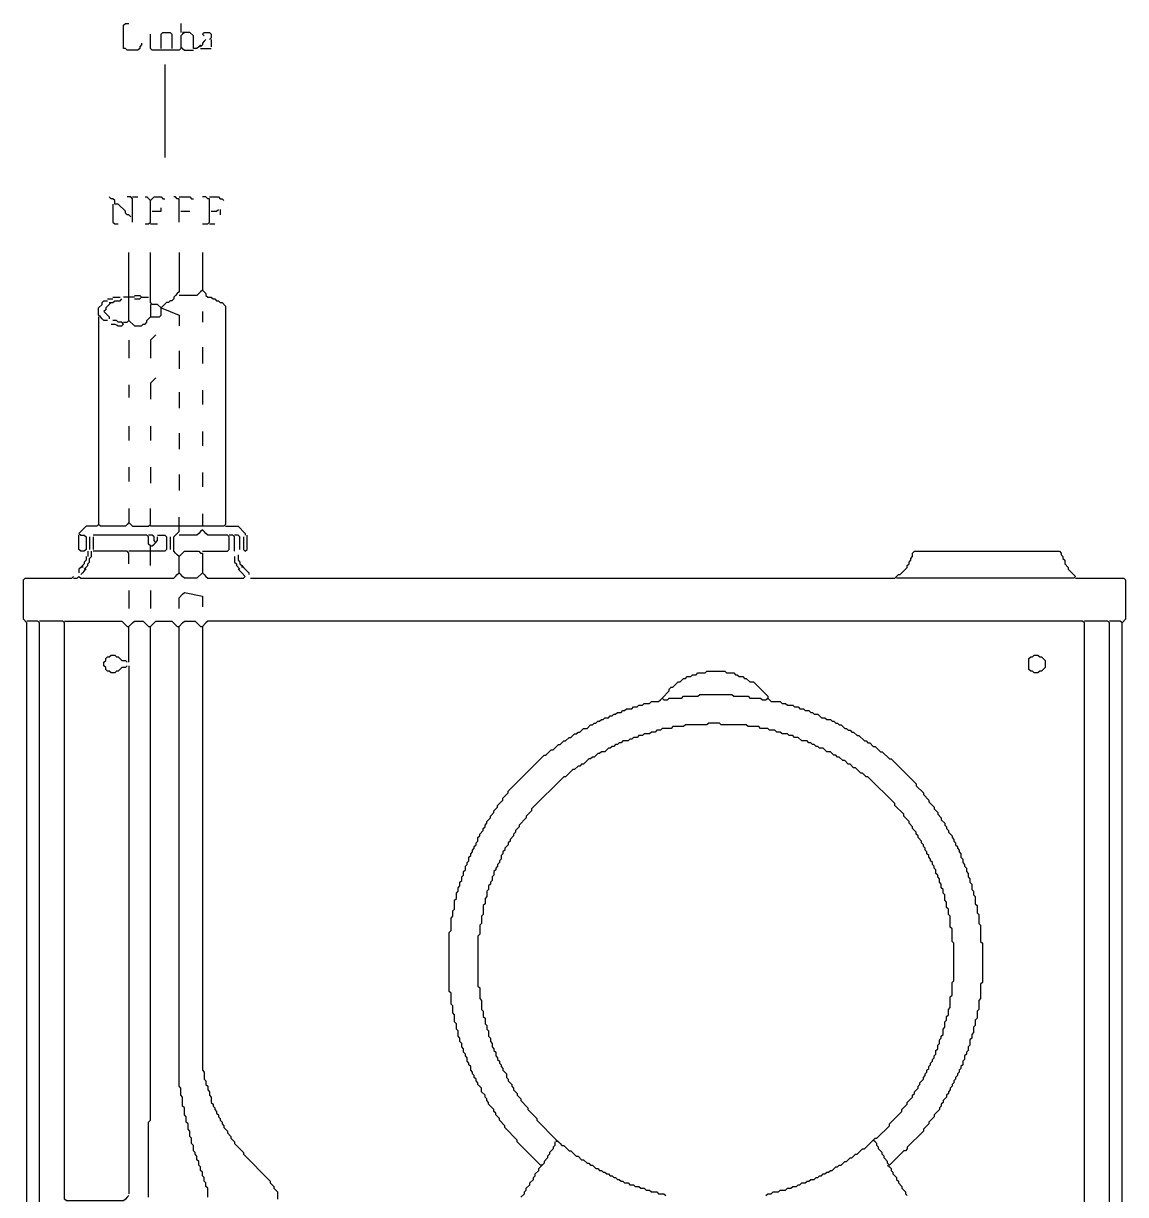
# Model space of a CAD drawing. Header units: millimetres. Extents: x 425 to 646, y 332 to 411.
# Drawn here: x 485.44 to 491.6, y 342.44 to 348.98 of the extents above; entities that cross this region are included whole.
import ezdxf

# ---------------------------------------------------------------- set-up
doc = ezdxf.new("R2010")
doc.units = ezdxf.units.MM
doc.layers.add('TRACE', color=5, linetype='Continuous')

msp = doc.modelspace()

# ---------------------------------------------------------------- linework, layer by layer
at = {"layer": 'TRACE'}
for points in [[(486.10079, 348.87177), (486.10079, 348.86177), (486.09079, 348.85177), (486.09079, 348.84177), (486.08079, 348.83177), (486.02079, 348.83177), (486.01079, 348.84177), (486.00079, 348.84177), (486.00079, 348.97177), (486.01079, 348.98177), (486.02079, 348.98177), (486.03079, 348.98177)], [(486.32079, 348.98177), (486.32079, 348.93177)], [(486.34079, 348.93177), (486.33079, 348.92177), (486.32079, 348.91177), (486.32079, 348.84177), (486.31079, 348.83177), (486.29079, 348.83177), (486.28079, 348.83177), (486.27079, 348.83177), (486.23079, 348.83177), (486.22079, 348.83177), (486.21079, 348.83177), (486.16079, 348.83177), (486.15079, 348.84177), (486.15079, 348.92177)], [(486.21079, 348.84177), (486.21079, 348.92177), (486.22079, 348.93177), (486.23079, 348.93177), (486.26079, 348.93177), (486.27079, 348.92177), (486.27079, 348.84177)], [(486.43079, 348.86177), (486.42079, 348.85177), (486.41079, 348.84177), (486.39079, 348.84177), (486.39079, 348.91177), (486.37079, 348.93177), (486.35079, 348.93177), (486.34079, 348.93177), (486.33079, 348.93177)], [(486.45079, 348.91177), (486.44079, 348.92177), (486.45079, 348.93177), (486.46079, 348.93177), (486.48079, 348.93177), (486.49079, 348.92177), (486.49079, 348.90177), (486.48079, 348.89177)], [(486.32079, 348.85177), (486.33079, 348.84177), (486.34079, 348.83177), (486.39079, 348.83177)], [(486.46079, 348.89177), (486.45079, 348.88177), (486.44079, 348.87177), (486.44079, 348.86177), (486.43079, 348.85177)], [(486.49079, 348.89177), (486.49079, 348.88177), (486.49079, 348.87177), (486.49079, 348.85177)], [(486.43079, 348.84177), (486.44079, 348.84177), (486.45079, 348.84177), (486.49079, 348.84177)], [(486.23079, 348.75177), (486.23079, 348.74177), (486.23079, 348.23177)], [(486.04079, 347.90177), (486.03079, 347.91177), (486.02079, 347.91177), (486.01079, 347.92177), (486.01079, 347.93177), (485.97079, 347.97177), (485.96079, 347.97177), (485.95079, 347.97177), (485.95079, 347.99177), (485.94079, 348.00177), (485.93079, 348.00177), (485.92079, 348.01177)], [(486.05079, 347.87177), (486.05079, 347.88177), (486.05079, 347.89177), (486.05079, 347.90177), (486.05079, 347.98177), (486.05079, 347.99177), (486.05079, 348.00177), (486.04079, 348.01177), (486.03079, 348.01177), (486.02079, 348.01177)], [(486.05079, 348.01177), (486.06079, 348.01177), (486.07079, 348.01177), (486.08079, 348.01177)], [(486.12079, 348.01177), (486.13079, 348.01177), (486.15079, 347.99177)], [(486.12079, 347.86177), (486.13079, 347.86177), (486.14079, 347.86177), (486.15079, 347.87177), (486.15079, 347.91177), (486.15079, 347.92177), (486.15079, 347.93177), (486.15079, 347.97177), (486.15079, 347.98177), (486.15079, 347.99177), (486.16079, 348.00177), (486.17079, 348.01177), (486.18079, 348.01177), (486.21079, 348.01177), (486.22079, 348.00177), (486.23079, 348.00177)], [(486.31079, 347.87177), (486.31079, 347.91177), (486.31079, 347.92177), (486.31079, 347.93177), (486.31079, 347.98177), (486.31079, 347.99177), (486.31079, 348.00177), (486.30079, 348.00177), (486.29079, 348.01177), (486.28079, 348.01177)], [(486.31079, 348.01177), (486.32079, 348.01177), (486.33079, 348.01177), (486.37079, 348.01177), (486.38079, 348.00177), (486.39079, 348.00177)], [(486.44079, 347.86177), (486.45079, 347.86177), (486.47079, 347.86177), (486.48079, 347.87177), (486.48079, 347.91177), (486.48079, 347.92177), (486.48079, 347.93177), (486.48079, 347.98177), (486.48079, 347.99177), (486.48079, 348.00177), (486.47079, 348.00177), (486.46079, 348.01177), (486.45079, 348.01177), (486.44079, 348.01177)], [(486.48079, 348.01177), (486.49079, 348.01177), (486.50079, 348.01177), (486.53079, 348.01177), (486.54079, 348.00177), (486.55079, 348.00177), (486.56079, 347.99177)], [(485.94079, 347.97177), (485.94079, 347.96177), (485.94079, 347.95177), (485.94079, 347.87177), (485.95079, 347.86177), (485.97079, 347.86177)], [(486.16079, 347.93177), (486.17079, 347.93177), (486.18079, 347.93177), (486.21079, 347.93177), (486.21079, 347.94177), (486.21079, 347.95177)], [(486.49079, 347.93177), (486.50079, 347.93177), (486.51079, 347.93177), (486.52079, 347.93177), (486.53079, 347.94177)], [(486.54079, 347.94177), (486.54079, 347.93177), (486.54079, 347.92177), (486.54079, 347.91177)], [(486.32079, 347.93177), (486.33079, 347.93177), (486.34079, 347.93177), (486.37079, 347.93177)], [(486.15079, 347.86177), (486.16079, 347.86177), (486.17079, 347.86177), (486.19079, 347.86177)], [(486.48079, 347.86177), (486.49079, 347.86177), (486.50079, 347.86177), (486.51079, 347.86177)], [(486.00079, 347.31177), (486.01079, 347.31177), (486.02079, 347.31177), (486.03079, 347.32177), (486.03079, 347.43177), (486.03079, 347.44177), (486.03079, 347.45177), (486.03079, 347.70177)], [(486.03079, 347.32177), (486.06079, 347.29177), (486.10079, 347.29177), (486.11079, 347.30177), (486.12079, 347.30177), (486.13079, 347.31177), (486.13079, 347.32177), (486.14079, 347.33177), (486.15079, 347.34177), (486.20079, 347.34177), (486.21079, 347.35177), (486.21079, 347.37177), (486.21079, 347.38177), (486.21079, 347.39177), (486.19079, 347.41177), (486.18079, 347.41177), (486.17079, 347.41177), (486.16079, 347.41177), (486.15079, 347.42177), (486.15079, 347.43177), (486.15079, 347.44177), (486.15079, 347.45177), (486.15079, 347.70177)], [(486.44079, 347.70177), (486.44079, 347.49177), (486.45079, 347.48177), (486.46079, 347.47177), (486.46079, 347.46177), (486.47079, 347.45177), (486.49079, 347.45177), (486.50079, 347.44177), (486.51079, 347.44177), (486.52079, 347.43177), (486.53079, 347.43177), (486.54079, 347.42177), (486.55079, 347.42177), (486.57079, 347.40177), (486.57079, 346.18177), (486.56079, 346.17177), (486.46079, 346.17177), (486.45079, 346.17177), (486.44079, 346.17177), (486.33079, 346.17177), (486.32079, 346.17177), (486.31079, 346.17177), (486.17079, 346.17177), (486.16079, 346.17177), (486.15079, 346.17177)], [(486.31079, 347.70177), (486.31079, 347.48177), (486.30079, 347.47177), (486.29079, 347.46177), (486.28079, 347.45177), (486.28079, 347.44177), (486.27079, 347.43177), (486.26079, 347.43177), (486.25079, 347.42177), (486.24079, 347.42177), (486.21079, 347.39177), (486.31079, 347.35177), (486.31079, 347.29177)], [(486.44079, 347.49177), (486.43079, 347.48177), (486.42079, 347.47177), (486.41079, 347.46177), (486.31079, 347.46177)], [(485.91079, 347.32177), (485.89079, 347.32177), (485.88079, 347.33177), (485.87079, 347.34177), (485.86079, 347.35177), (485.86079, 347.39177), (485.88079, 347.41177), (485.88079, 347.42177), (485.89079, 347.43177), (485.90079, 347.43177), (485.91079, 347.43177)], [(485.93079, 347.42177), (485.92079, 347.41177), (485.91079, 347.40177), (485.90079, 347.39177), (485.90079, 347.38177), (485.89079, 347.37177), (485.92079, 347.34177), (485.92079, 347.33177)], [(485.91079, 347.44177), (485.92079, 347.44177), (485.93079, 347.44177), (485.94079, 347.44177)], [(485.92079, 347.42177), (485.93079, 347.42177), (485.94079, 347.42177), (485.95079, 347.43177), (485.96079, 347.43177), (485.97079, 347.43177), (485.98079, 347.43177), (485.99079, 347.44177)], [(485.94079, 347.45177), (485.95079, 347.45177), (485.96079, 347.45177), (485.98079, 347.45177)], [(486.06079, 347.45177), (486.05079, 347.45177), (486.04079, 347.45177), (486.03079, 347.45177), (486.02079, 347.45177), (486.01079, 347.45177), (486.00079, 347.45177)], [(486.06079, 347.46177), (486.07079, 347.46177), (486.08079, 347.46177), (486.09079, 347.46177), (486.10079, 347.45177)], [(486.06079, 347.44177), (486.07079, 347.44177), (486.08079, 347.44177), (486.09079, 347.44177), (486.10079, 347.45177), (486.11079, 347.45177), (486.12079, 347.45177), (486.14079, 347.45177)], [(486.15079, 347.41177), (486.15079, 347.40177), (486.15079, 347.39177), (486.15079, 347.34177)], [(486.44079, 347.37177), (486.44079, 347.31177)], [(485.86079, 347.34177), (485.86079, 347.33177), (485.86079, 347.32177), (485.86079, 346.18177), (485.85079, 346.17177), (485.80079, 346.17177), (485.79079, 346.17177), (485.78079, 346.16177), (485.75079, 346.13177), (485.76079, 346.12177), (485.77079, 346.12177), (485.78079, 346.12177), (485.79079, 346.11177), (485.79079, 346.10177), (485.79079, 346.09177), (485.79079, 346.04177), (485.78079, 346.03177), (485.76079, 346.03177), (485.75079, 346.04177), (485.75079, 346.10177), (485.75079, 346.11177), (485.75079, 346.12177)], [(485.93079, 347.30177), (485.94079, 347.30177), (485.95079, 347.30177), (485.96079, 347.29677), (485.97079, 347.29177), (485.98079, 347.29177), (485.99079, 347.29177), (486.00079, 347.30177), (485.99079, 347.31177), (485.98079, 347.31177), (485.97079, 347.31177), (485.96079, 347.32177), (485.95079, 347.32177), (485.94079, 347.32177)], [(486.18079, 347.24177), (486.17079, 347.23177), (486.15079, 347.21177), (486.15079, 347.11177)], [(486.03079, 347.21177), (486.03079, 347.11177)], [(486.31079, 347.15177), (486.31079, 347.05177)], [(486.44079, 347.17177), (486.44079, 347.08177)], [(486.03079, 346.96177), (486.03079, 346.89177)], [(486.18079, 347.00177), (486.17079, 346.99177), (486.15079, 346.97177), (486.15079, 346.88177)], [(486.31079, 346.92177), (486.31079, 346.83177)], [(486.44079, 346.93177), (486.44079, 346.85177)], [(486.03079, 346.73177), (486.03079, 346.65177)], [(486.15079, 346.73177), (486.15079, 346.65177)], [(486.31079, 346.69177), (486.31079, 346.60177)], [(486.44079, 346.70177), (486.44079, 346.62177)], [(486.03079, 346.50177), (486.03079, 346.42177)], [(486.15079, 346.50177), (486.15079, 346.41177)], [(486.31079, 346.46177), (486.31079, 346.37177)], [(486.44079, 346.47177), (486.44079, 346.39177)], [(486.03079, 346.27177), (486.03079, 346.19177), (486.04079, 346.18177), (486.05079, 346.17177), (486.14079, 346.17177), (486.15079, 346.18177), (486.15079, 346.27177)], [(486.44079, 346.24177), (486.44079, 346.17177)], [(486.03079, 346.19177), (486.02079, 346.18177), (486.01079, 346.17177), (485.87079, 346.17177), (485.86079, 346.18177)], [(486.44079, 345.91177), (486.41079, 345.88177), (486.34079, 345.88177), (486.33079, 345.89177), (486.32079, 345.90177), (486.31079, 345.91177), (486.31079, 345.98177), (486.31079, 345.99177), (486.31079, 346.00177), (486.30079, 346.01177), (486.29079, 346.02177), (486.28079, 346.03177), (486.28079, 346.09177), (486.28079, 346.10177), (486.28079, 346.11177), (486.29079, 346.12177), (486.30079, 346.13177), (486.31079, 346.14177), (486.31079, 346.15177), (486.31079, 346.16177), (486.31079, 346.17177), (486.31079, 346.22177)], [(486.57079, 346.17177), (486.58079, 346.17177), (486.59079, 346.17177), (486.64079, 346.17177), (486.68079, 346.13177), (486.68079, 346.12177)], [(485.81079, 346.11177), (485.81079, 346.10177), (485.81079, 346.09177), (485.81079, 346.04177)], [(486.15079, 345.95177), (486.15079, 346.01177), (486.15079, 346.02177), (486.15079, 346.03177), (486.15079, 346.04177), (486.15079, 346.05177), (486.15079, 346.06177), (486.14079, 346.07177), (486.14079, 346.09177), (486.14079, 346.10177), (486.14079, 346.11177), (486.13079, 346.12177), (485.85079, 346.12177), (485.84079, 346.12177), (485.83079, 346.12177)], [(485.83079, 346.11177), (485.83079, 346.10177), (485.83079, 346.09177), (485.83079, 346.04177)], [(486.19079, 346.12177), (486.20079, 346.12177), (486.21079, 346.12177), (486.23079, 346.12177), (486.24079, 346.11177), (486.24079, 346.10177), (486.24079, 346.09177), (486.24079, 346.04177), (486.23079, 346.03177), (486.17079, 346.03177), (486.16079, 346.03177), (486.15079, 346.03177), (486.05079, 346.03177), (486.04079, 346.03177), (486.03079, 346.03177)], [(486.18079, 346.08177), (486.17079, 346.09177), (486.17079, 346.10177), (486.17079, 346.11177), (486.16079, 346.12177), (486.15079, 346.12177), (486.14079, 346.12177)], [(486.15079, 346.06177), (486.16079, 346.06177), (486.17079, 346.07177), (486.18079, 346.08177), (486.19079, 346.09177), (486.19079, 346.10177), (486.19079, 346.11177)], [(486.26079, 346.11177), (486.26079, 346.10177), (486.26079, 346.09177), (486.26079, 346.04177)], [(486.44079, 346.03177), (486.45079, 346.03177), (486.46079, 346.03177), (486.58079, 346.03177), (486.59079, 346.04177), (486.59079, 346.09177), (486.59079, 346.10177), (486.59079, 346.11177), (486.58079, 346.12177), (486.47079, 346.12177), (486.46079, 346.13177), (486.45079, 346.14177), (486.44079, 346.15177), (486.43079, 346.14177), (486.42079, 346.13177), (486.41079, 346.12177), (486.31079, 346.12177)], [(486.62079, 346.03177), (486.62079, 346.09177), (486.62079, 346.10177), (486.62079, 346.11177), (486.61079, 346.12177), (486.60079, 346.12177), (486.59079, 346.12177)], [(486.65079, 346.04177), (486.65079, 346.09177), (486.65079, 346.10177), (486.65079, 346.11177), (486.64079, 346.12177), (486.63079, 346.12177), (486.62079, 346.12177)], [(486.67079, 346.11177), (486.67079, 346.10177), (486.67079, 346.09177), (486.67079, 346.04177), (486.68079, 346.03177), (486.69079, 346.04177), (486.69079, 346.10177), (486.69079, 346.11177), (486.69079, 346.12177)], [(485.79079, 346.00177), (485.79079, 345.99177), (485.79079, 345.98177), (485.78079, 345.97177), (485.78079, 345.96177), (485.77079, 345.95177), (485.77079, 345.94177)], [(485.78079, 345.93177), (485.80079, 345.95177), (485.80079, 345.96177), (485.81079, 345.97177), (485.81079, 345.98177), (485.81079, 345.99177), (485.82079, 346.00177), (485.82079, 346.01177), (485.82079, 346.02177), (485.82079, 346.03177)], [(485.80079, 346.03177), (485.80079, 346.02177), (485.80079, 346.01177), (485.80079, 346.00177)], [(486.03079, 345.96177), (486.03079, 346.00177), (486.03079, 346.01177), (486.03079, 346.02177), (486.02079, 346.03177), (485.85079, 346.03177), (485.84079, 346.03177), (485.83079, 346.03177)], [(486.31079, 346.00177), (486.33079, 346.02177), (486.34079, 346.03177), (486.35079, 346.03177), (486.42079, 346.03177), (486.43079, 346.02177), (486.44079, 346.02177), (486.44079, 346.01177), (486.44079, 346.00177), (486.44079, 345.91177), (486.45079, 345.90177), (486.46079, 345.89177), (486.47079, 345.88177), (486.67079, 345.88177), (486.68079, 345.89177), (486.66079, 345.91177), (486.65079, 345.92177), (486.64079, 345.93177)], [(486.62079, 346.00177), (486.62079, 345.99177), (486.62079, 345.98177), (486.62079, 345.97177), (486.63079, 345.96177), (486.63079, 345.95177), (486.65079, 345.93177)], [(486.64079, 346.01177), (486.64079, 346.00177), (486.64079, 345.99177), (486.64079, 345.98177), (486.65079, 345.97177), (486.65079, 345.96177), (486.66079, 345.95177), (486.66079, 345.94177)], [(486.71079, 345.88177), (486.72079, 345.88177), (486.73079, 345.88177), (490.31079, 345.88177), (490.32079, 345.89177), (490.33079, 345.90177), (490.34079, 345.90177), (490.38079, 345.94177), (490.38079, 345.95177), (490.39079, 345.96177), (490.39079, 345.97177), (490.40079, 345.98177), (490.40079, 345.99177), (490.41079, 346.00177), (490.41079, 346.02177), (490.42079, 346.03177), (490.43079, 346.03177), (491.23079, 346.03177), (491.24079, 346.02177), (491.24079, 346.01177), (491.25079, 346.00177), (491.25079, 345.99177), (491.26079, 345.98177), (491.26079, 345.96177), (491.28079, 345.94177), (491.28079, 345.93177), (491.32079, 345.89177), (491.31079, 345.88177), (490.34079, 345.88177), (490.33079, 345.88177), (490.32079, 345.88177)], [(485.72079, 345.88177), (485.73079, 345.88177), (485.74079, 345.88177), (485.75079, 345.89177), (485.76079, 345.88177), (486.28079, 345.88177), (486.29079, 345.89177), (486.30079, 345.90177), (486.31079, 345.91177)], [(485.77079, 345.95177), (485.76079, 345.94177), (485.75079, 345.93177), (485.75079, 345.91177)], [(485.79079, 345.93177), (485.78079, 345.92177), (485.77079, 345.91177), (485.76079, 345.90177)], [(486.66079, 345.95177), (486.67079, 345.94177), (486.68079, 345.93177), (486.70079, 345.91177), (486.70079, 345.90177)], [(485.61079, 337.81177), (485.60079, 337.82177), (485.47079, 337.82177), (485.46079, 337.83177), (485.46079, 345.61177), (485.46079, 345.62177), (485.46079, 345.63177), (485.44079, 345.65177), (485.44079, 345.87177), (485.45079, 345.88177), (485.46079, 345.88177), (485.71079, 345.88177), (485.72079, 345.89177)], [(491.32079, 345.88177), (491.33079, 345.88177), (491.34079, 345.88177), (491.59079, 345.88177), (491.60079, 345.87177), (491.60079, 345.65177), (491.58079, 345.63177)], [(486.03079, 345.81177), (486.03079, 345.71177)], [(486.15079, 345.81177), (486.15079, 345.71177)], [(486.31079, 345.71177), (486.31079, 345.77177), (486.33079, 345.79177), (486.34079, 345.80177), (486.44079, 345.78177), (486.44079, 345.72177)], [(485.64079, 337.89177), (485.63079, 337.90177), (485.54079, 337.90177), (485.53079, 337.91177), (485.53079, 345.61177), (485.53079, 345.62177), (485.53079, 345.63177), (485.52079, 345.64177), (485.48079, 345.64177), (485.47079, 345.64177), (485.46079, 345.64177)], [(486.03079, 342.43177), (486.02079, 342.42177), (486.01079, 342.41177), (486.00079, 342.40177), (485.68079, 342.40177), (485.67079, 342.41177), (485.67079, 345.61177), (485.67079, 345.62177), (485.67079, 345.63177), (485.66079, 345.64177), (485.55079, 345.64177), (485.54079, 345.64177), (485.53079, 345.64177)], [(485.67079, 345.64177), (485.68079, 345.64177), (485.69079, 345.64177), (485.99079, 345.64177), (486.02079, 345.61177), (486.03079, 345.61177)], [(486.03079, 345.41177), (486.03079, 345.59177), (486.03079, 345.60177), (486.03079, 345.61177), (486.05079, 345.63177), (486.06079, 345.64177), (486.07079, 345.64177), (486.11079, 345.64177), (486.14079, 345.61177), (486.15079, 345.61177)], [(486.14079, 342.42177), (486.14079, 342.84177), (486.15079, 342.85177), (486.15079, 345.59177), (486.15079, 345.60177), (486.15079, 345.61177), (486.17079, 345.63177), (486.18079, 345.64177), (486.19079, 345.64177), (486.27079, 345.64177), (486.30079, 345.61177), (486.31079, 345.61177)], [(486.47079, 342.42177), (486.47079, 342.47177), (486.46079, 342.48177), (486.46079, 342.50177), (486.45079, 342.51177), (486.45079, 342.53177), (486.44079, 342.54177), (486.44079, 342.56177), (486.43079, 342.57177), (486.43079, 342.59177), (486.42079, 342.60177), (486.42079, 342.62177), (486.41079, 342.63177), (486.41079, 342.65177), (486.40079, 342.66177), (486.40079, 342.67177), (486.39079, 342.68177), (486.39079, 342.71177), (486.38079, 342.72177), (486.38079, 342.75177), (486.37079, 342.76177), (486.37079, 342.79177), (486.36079, 342.80177), (486.36079, 342.83177), (486.35079, 342.84177), (486.35079, 342.87177), (486.34079, 342.88177), (486.34079, 342.92177), (486.33079, 342.93177), (486.33079, 342.98177), (486.32079, 342.99177), (486.32079, 343.03177), (486.31079, 343.04177), (486.31079, 345.59177), (486.31079, 345.60177), (486.31079, 345.61177), (486.33079, 345.63177), (486.34079, 345.64177), (486.35079, 345.64177), (486.40079, 345.64177), (486.43079, 345.61177), (486.44079, 345.61177)], [(491.37079, 338.11177), (491.37079, 345.61177), (491.37079, 345.62177), (491.37079, 345.63177), (491.36079, 345.64177), (486.48079, 345.64177), (486.47079, 345.64177), (486.46079, 345.63177), (486.44079, 345.61177), (486.44079, 345.60177), (486.44079, 345.59177), (486.44079, 343.13177), (486.45079, 343.12177), (486.45079, 343.08177), (486.46079, 343.07177), (486.46079, 343.05177), (486.47079, 343.04177), (486.47079, 343.02177), (486.48079, 343.01177), (486.48079, 342.99177), (486.49079, 342.98177), (486.49079, 342.95177), (486.50079, 342.94177), (486.50079, 342.93177), (486.51079, 342.92177), (486.51079, 342.91177), (486.52079, 342.90177), (486.52079, 342.89177), (486.53079, 342.88177), (486.53079, 342.87177), (486.54079, 342.86177), (486.54079, 342.85177), (486.55079, 342.84177), (486.55079, 342.83177), (486.56079, 342.82177), (486.56079, 342.81177), (486.58079, 342.79177), (486.58079, 342.78177), (486.60079, 342.76177), (486.60079, 342.75177), (486.62079, 342.73177), (486.62079, 342.72177), (486.67079, 342.67177), (486.67079, 342.66177), (486.82079, 342.51177), (486.82079, 342.50177), (486.84079, 342.48177), (486.84079, 342.47177), (486.86079, 342.45177), (486.86079, 342.41177)], [(491.41079, 337.89177), (491.42079, 337.90177), (491.50079, 337.90177), (491.51079, 337.91177), (491.51079, 345.61177), (491.51079, 345.62177), (491.51079, 345.63177), (491.50079, 345.64177), (491.39079, 345.64177), (491.38079, 345.64177), (491.37079, 345.64177)], [(491.41079, 337.83177), (491.42079, 337.82177), (491.57079, 337.82177), (491.58079, 337.83177), (491.58079, 345.61177), (491.58079, 345.62177), (491.58079, 345.63177), (491.57079, 345.64177), (491.53079, 345.64177), (491.52079, 345.64177), (491.51079, 345.64177)], [(486.02079, 345.39177), (486.01079, 345.38177), (485.99079, 345.38177), (485.97079, 345.36177), (485.96079, 345.36177), (485.95079, 345.35177), (485.93079, 345.35177), (485.92079, 345.36177), (485.91079, 345.36177), (485.90079, 345.37177), (485.90079, 345.38177), (485.89079, 345.39177), (485.89079, 345.41177), (485.90079, 345.42177), (485.90079, 345.43177), (485.91079, 345.44177), (485.92079, 345.44177), (485.93079, 345.45177), (485.94079, 345.45177), (485.95079, 345.45177), (485.96079, 345.44177), (485.97079, 345.44177), (485.99079, 345.42177), (486.01079, 345.42177), (486.02079, 345.41177)], [(486.03079, 345.39177), (486.03079, 345.38177), (486.03079, 345.37177), (486.03079, 342.44177)], [(488.41079, 342.73177), (488.41079, 342.72177), (488.41079, 342.71177), (488.40079, 342.70177), (488.40079, 342.69177), (488.38079, 342.67177), (488.38079, 342.66177), (488.37079, 342.65177), (488.37079, 342.64177), (488.35079, 342.62177), (488.35079, 342.61177), (488.34079, 342.60177), (488.33079, 342.60177), (488.20079, 342.73177), (488.20079, 342.74177), (488.13079, 342.81177), (488.13079, 342.82177), (488.10079, 342.85177), (488.10079, 342.86177), (488.08079, 342.88177), (488.08079, 342.89177), (488.07079, 342.90177), (488.07079, 342.91177), (488.04079, 342.94177), (488.04079, 342.95177), (488.03079, 342.96177), (488.03079, 342.97177), (488.02079, 342.98177), (488.02079, 342.99177), (488.00079, 343.01177), (488.00079, 343.03177), (487.98079, 343.05177), (487.98079, 343.06177), (487.97079, 343.07177), (487.97079, 343.08177), (487.96079, 343.09177), (487.96079, 343.10177), (487.95079, 343.11177), (487.95079, 343.12177), (487.94079, 343.13177), (487.94079, 343.15177), (487.93079, 343.16177), (487.93079, 343.17177), (487.92079, 343.18177), (487.92079, 343.20177), (487.91079, 343.21177), (487.91079, 343.22177), (487.90079, 343.23177), (487.90079, 343.25177), (487.89079, 343.26177), (487.89079, 343.28177), (487.88079, 343.29177), (487.88079, 343.31177), (487.87079, 343.32177), (487.87079, 343.35177), (487.86079, 343.36177), (487.86079, 343.39177), (487.85079, 343.40177), (487.85079, 343.44177), (487.84079, 343.45177), (487.84079, 343.49177), (487.83079, 343.50177), (487.83079, 343.56177), (487.82079, 343.57177), (487.82079, 343.90177), (487.83079, 343.91177), (487.83079, 343.98177), (487.84079, 343.99177), (487.84079, 344.02177), (487.85079, 344.03177), (487.85079, 344.08177), (487.86079, 344.09177), (487.86079, 344.12177), (487.87079, 344.13177), (487.87079, 344.15177), (487.88079, 344.16177), (487.88079, 344.18177), (487.89079, 344.19177), (487.89079, 344.21177), (487.90079, 344.22177), (487.90079, 344.24177), (487.91079, 344.25177), (487.91079, 344.27177), (487.92079, 344.28177), (487.92079, 344.29177), (487.93079, 344.30177), (487.93079, 344.32177), (487.94079, 344.33177), (487.94079, 344.34177), (487.95079, 344.35177), (487.95079, 344.36177), (487.96079, 344.37177), (487.96079, 344.38177), (487.97079, 344.39177), (487.97079, 344.40177), (487.98079, 344.41177), (487.98079, 344.43177), (487.99079, 344.44177), (487.99079, 344.45177), (488.01079, 344.47177), (488.01079, 344.48177), (488.02079, 344.49177), (488.02079, 344.50177), (488.03079, 344.51177), (488.03079, 344.52177), (488.05079, 344.54177), (488.05079, 344.55177), (488.07079, 344.57177), (488.07079, 344.58177), (488.09079, 344.60177), (488.09079, 344.61177), (488.12079, 344.64177), (488.12079, 344.65177), (488.15079, 344.68177), (488.15079, 344.69177), (488.35079, 344.89177), (488.36079, 344.89177), (488.39079, 344.92177), (488.40079, 344.92177), (488.43079, 344.95177), (488.44079, 344.95177), (488.46079, 344.97177), (488.47079, 344.97177), (488.49079, 344.99177), (488.50079, 344.99177), (488.52079, 345.01177), (488.53079, 345.01177), (488.54079, 345.02177), (488.55079, 345.02177), (488.57079, 345.04177), (488.59079, 345.04177), (488.61079, 345.06177), (488.62079, 345.06177), (488.63079, 345.07177), (488.64079, 345.07177), (488.65079, 345.08177), (488.66079, 345.08177), (488.67079, 345.09177), (488.68079, 345.09177), (488.69079, 345.10177), (488.71079, 345.10177), (488.72079, 345.11177), (488.73079, 345.11177), (488.74079, 345.12177), (488.75079, 345.12177), (488.76079, 345.13177), (488.78079, 345.13177), (488.79079, 345.14177), (488.80079, 345.14177), (488.81079, 345.15177), (488.84079, 345.15177), (488.85079, 345.16177), (488.87079, 345.16177), (488.88079, 345.17177), (488.90079, 345.17177), (488.91079, 345.18177), (488.94079, 345.18177), (488.95079, 345.19177), (488.99079, 345.19177), (489.00079, 345.20177), (489.01079, 345.21177), (489.05079, 345.25177), (489.05079, 345.26177), (489.06079, 345.27177), (489.07079, 345.27177), (489.10079, 345.30177), (489.11079, 345.30177), (489.13079, 345.32177), (489.14079, 345.32177), (489.15079, 345.33177), (489.17079, 345.33177), (489.18079, 345.34177), (489.20079, 345.34177), (489.21079, 345.35177), (489.25079, 345.35177), (489.26079, 345.36177), (489.27079, 345.36177), (489.36079, 345.36177), (489.37079, 345.35177), (489.41079, 345.35177), (489.42079, 345.34177), (489.43079, 345.34177), (489.44079, 345.33177), (489.46079, 345.33177), (489.47079, 345.32177), (489.48079, 345.32177), (489.50079, 345.30177), (489.52079, 345.30177), (489.60079, 345.22177), (489.60079, 345.21177), (489.61079, 345.20177), (489.62079, 345.19177), (489.67079, 345.19177), (489.68079, 345.18177), (489.70079, 345.18177), (489.71079, 345.17177), (489.74079, 345.17177), (489.75079, 345.16177), (489.77079, 345.16177), (489.78079, 345.15177), (489.80079, 345.15177), (489.81079, 345.14177), (489.83079, 345.14177), (489.84079, 345.13177), (489.85079, 345.13177), (489.86079, 345.12177), (489.88079, 345.12177), (489.90079, 345.10177), (489.92079, 345.10177), (489.93079, 345.09177), (489.95079, 345.09177), (489.96079, 345.08177), (489.97079, 345.08177), (489.98079, 345.07177), (489.99079, 345.07177), (490.00079, 345.06177), (490.01079, 345.06177), (490.03079, 345.04177), (490.04079, 345.04177), (490.05079, 345.03177), (490.06079, 345.03177), (490.07079, 345.02177), (490.08079, 345.02177), (490.10079, 345.00177), (490.11079, 345.00177), (490.14079, 344.97177), (490.15079, 344.97177), (490.16079, 344.96177), (490.17079, 344.96177), (490.19079, 344.94177), (490.20079, 344.94177), (490.23079, 344.91177), (490.24079, 344.91177), (490.28079, 344.87177), (490.29079, 344.87177), (490.43079, 344.73177), (490.43079, 344.72177), (490.47079, 344.68177), (490.47079, 344.67177), (490.50079, 344.64177), (490.50079, 344.63177), (490.53079, 344.60177), (490.53079, 344.59177), (490.55079, 344.57177), (490.55079, 344.56177), (490.57079, 344.54177), (490.57079, 344.53177), (490.59079, 344.51177), (490.59079, 344.50177), (490.60079, 344.49177), (490.60079, 344.48177), (490.61079, 344.47177), (490.61079, 344.46177), (490.63079, 344.44177), (490.63079, 344.43177), (490.64079, 344.42177), (490.64079, 344.41177), (490.65079, 344.40177), (490.65079, 344.39177), (490.66079, 344.38177), (490.66079, 344.37177), (490.67079, 344.36177), (490.67079, 344.35177), (490.68079, 344.34177), (490.68079, 344.32177), (490.69079, 344.31177), (490.69079, 344.29177), (490.70079, 344.28177), (490.70079, 344.27177), (490.71079, 344.26177), (490.71079, 344.24177), (490.72079, 344.23177), (490.72079, 344.21177), (490.73079, 344.20177), (490.73079, 344.18177), (490.74079, 344.17177), (490.74079, 344.14177), (490.75079, 344.13177), (490.75079, 344.11177), (490.76079, 344.10177), (490.76079, 344.06177), (490.77079, 344.05177), (490.77079, 344.01177), (490.78079, 344.00177), (490.78079, 343.95177), (490.79079, 343.94177), (490.79079, 343.85177), (490.80079, 343.84177), (490.80079, 343.62177), (490.79079, 343.61177), (490.79079, 343.53177), (490.78079, 343.52177), (490.78079, 343.47177), (490.77079, 343.46177), (490.77079, 343.42177), (490.76079, 343.41177), (490.76079, 343.38177), (490.75079, 343.37177), (490.75079, 343.34177), (490.74079, 343.33177), (490.74079, 343.31177), (490.73079, 343.30177), (490.73079, 343.27177), (490.72079, 343.26177), (490.72079, 343.24177), (490.71079, 343.23177), (490.71079, 343.22177), (490.70079, 343.21177), (490.70079, 343.19177), (490.69079, 343.18177), (490.69079, 343.16177), (490.68079, 343.15177), (490.68079, 343.14177), (490.67079, 343.13177), (490.67079, 343.12177), (490.66079, 343.11177), (490.66079, 343.10177), (490.65079, 343.09177), (490.65079, 343.08177), (490.64079, 343.07177), (490.64079, 343.06177), (490.63079, 343.05177), (490.63079, 343.04177), (490.62079, 343.03177), (490.62079, 343.02177), (490.61079, 343.01177), (490.61079, 343.00177), (490.60079, 342.99177), (490.60079, 342.98177), (490.58079, 342.96177), (490.58079, 342.95177), (490.57079, 342.94177), (490.57079, 342.93177), (490.56079, 342.92177), (490.56079, 342.91177), (490.53079, 342.88177), (490.53079, 342.87177), (490.50079, 342.84177), (490.50079, 342.83177), (490.47079, 342.80177), (490.47079, 342.79177), (490.38079, 342.70177), (490.38079, 342.69177), (490.37079, 342.68177), (490.36079, 342.68177), (490.28079, 342.60177), (490.27079, 342.61177), (490.27079, 342.62177), (490.25079, 342.64177), (490.25079, 342.65177), (490.24079, 342.66177), (490.24079, 342.67177), (490.22079, 342.69177), (490.22079, 342.70177), (490.21079, 342.71177), (490.21079, 342.72177), (490.20079, 342.73177), (490.19079, 342.74177)], [(489.01079, 345.21177), (489.02079, 345.20177), (489.04079, 345.20177), (489.05079, 345.21177), (489.12079, 345.21177), (489.13079, 345.22177), (489.21079, 345.22177), (489.22079, 345.23177), (489.23079, 345.23177), (489.40079, 345.23177), (489.41079, 345.22177), (489.49079, 345.22177), (489.50079, 345.21177), (489.56079, 345.21177), (489.57079, 345.20177), (489.59079, 345.20177), (489.60079, 345.21177)], [(489.59079, 342.43177), (489.60079, 342.44177), (489.62079, 342.44177), (489.63079, 342.45177), (489.66079, 342.45177), (489.67079, 342.46177), (489.70079, 342.46177), (489.71079, 342.47177), (489.73079, 342.47177), (489.74079, 342.48177), (489.76079, 342.48177), (489.77079, 342.49177), (489.78079, 342.49177), (489.79079, 342.50177), (489.81079, 342.50177), (489.82079, 342.51177), (489.83079, 342.51177), (489.84079, 342.52177), (489.86079, 342.52177), (489.87079, 342.53177), (489.88079, 342.53177), (489.89079, 342.54177), (489.90079, 342.54177), (489.91079, 342.55177), (489.92079, 342.55177), (489.93079, 342.56177), (489.94079, 342.56177), (489.95079, 342.57177), (489.96079, 342.57177), (489.98079, 342.59177), (489.99079, 342.59177), (490.00079, 342.60177), (490.01079, 342.60177), (490.03079, 342.62177), (490.04079, 342.62177), (490.06079, 342.64177), (490.07079, 342.64177), (490.09079, 342.66177), (490.10079, 342.66177), (490.13079, 342.69177), (490.14079, 342.69177), (490.19079, 342.74177), (490.20079, 342.75177), (490.21079, 342.75177), (490.28079, 342.82177), (490.28079, 342.83177), (490.35079, 342.90177), (490.35079, 342.91177), (490.38079, 342.94177), (490.38079, 342.95177), (490.41079, 342.98177), (490.41079, 342.99177), (490.42079, 343.00177), (490.42079, 343.01177), (490.44079, 343.03177), (490.44079, 343.04177), (490.45079, 343.05177), (490.45079, 343.06177), (490.47079, 343.08177), (490.47079, 343.09177), (490.48079, 343.10177), (490.48079, 343.11177), (490.49079, 343.12177), (490.49079, 343.13177), (490.50079, 343.14177), (490.50079, 343.15177), (490.51079, 343.16177), (490.51079, 343.17177), (490.52079, 343.18177), (490.52079, 343.19177), (490.53079, 343.20177), (490.53079, 343.21177), (490.54079, 343.22177), (490.54079, 343.24177), (490.55079, 343.25177), (490.55079, 343.27177), (490.56079, 343.28177), (490.56079, 343.30177), (490.57079, 343.31177), (490.57079, 343.32177), (490.58079, 343.33177), (490.58079, 343.36177), (490.59079, 343.37177), (490.59079, 343.40177), (490.60079, 343.41177), (490.60079, 343.43177), (490.61079, 343.44177), (490.61079, 343.47177), (490.62079, 343.48177), (490.62079, 343.54177), (490.63079, 343.55177), (490.63079, 343.62177), (490.64079, 343.63177), (490.64079, 343.84177), (490.63079, 343.85177), (490.63079, 343.92177), (490.62079, 343.93177), (490.62079, 343.99177), (490.61079, 344.00177), (490.61079, 344.03177), (490.60079, 344.04177), (490.60079, 344.07177), (490.59079, 344.08177), (490.59079, 344.11177), (490.58079, 344.12177), (490.58079, 344.14177), (490.57079, 344.15177), (490.57079, 344.17177), (490.56079, 344.18177), (490.56079, 344.20177), (490.55079, 344.21177), (490.55079, 344.22177), (490.54079, 344.23177), (490.54079, 344.25177), (490.53079, 344.26177), (490.53079, 344.27177), (490.52079, 344.28177), (490.52079, 344.29177), (490.51079, 344.30177), (490.51079, 344.31177), (490.50079, 344.32177), (490.50079, 344.33177), (490.49079, 344.34177), (490.49079, 344.35177), (490.48079, 344.36177), (490.48079, 344.37177), (490.47079, 344.38177), (490.47079, 344.39177), (490.46079, 344.40177), (490.46079, 344.41177), (490.44079, 344.43177), (490.44079, 344.44177), (490.43079, 344.45177), (490.43079, 344.46177), (490.41079, 344.48177), (490.41079, 344.49177), (490.39079, 344.51177), (490.39079, 344.52177), (490.36079, 344.55177), (490.36079, 344.56177), (490.31079, 344.61177), (490.31079, 344.62177), (490.16079, 344.77177), (490.15079, 344.77177), (490.13079, 344.79177), (490.12079, 344.79177), (490.09079, 344.82177), (490.08079, 344.82177), (490.06079, 344.84177), (490.05079, 344.84177), (490.03079, 344.86177), (490.02079, 344.86177), (490.00079, 344.88177), (489.99079, 344.88177), (489.98079, 344.89177), (489.97079, 344.89177), (489.95079, 344.91177), (489.93079, 344.91177), (489.91079, 344.93177), (489.89079, 344.93177), (489.88079, 344.94177), (489.87079, 344.94177), (489.86079, 344.95177), (489.85079, 344.95177), (489.84079, 344.96177), (489.83079, 344.96177), (489.82079, 344.97177), (489.79079, 344.97177), (489.77079, 344.99177), (489.75079, 344.99177), (489.74079, 345.00177), (489.72079, 345.00177), (489.71079, 345.01177), (489.68079, 345.01177), (489.67079, 345.02177), (489.65079, 345.02177), (489.64079, 345.03177), (489.61079, 345.03177), (489.60079, 345.04177), (489.56079, 345.04177), (489.55079, 345.05177), (489.49079, 345.05177), (489.48079, 345.06177), (489.34079, 345.06177), (489.33079, 345.07177), (489.28079, 345.07177), (489.27079, 345.07177), (489.26079, 345.06177), (489.14079, 345.06177), (489.13079, 345.05177), (489.07079, 345.05177), (489.06079, 345.04177), (489.01079, 345.04177), (489.00079, 345.03177), (488.98079, 345.03177), (488.97079, 345.02177), (488.95079, 345.02177), (488.94079, 345.01177), (488.91079, 345.01177), (488.90079, 345.00177), (488.88079, 345.00177), (488.87079, 344.99177), (488.85079, 344.99177), (488.84079, 344.98177), (488.83079, 344.98177), (488.82079, 344.97177), (488.79079, 344.97177), (488.78079, 344.96177), (488.77079, 344.96177), (488.76079, 344.95177), (488.75079, 344.95177), (488.74079, 344.94177), (488.73079, 344.94177), (488.72079, 344.93177), (488.71079, 344.93177), (488.69079, 344.91177), (488.67079, 344.91177), (488.66079, 344.90177), (488.65079, 344.90177), (488.63079, 344.88177), (488.62079, 344.88177), (488.61079, 344.87177), (488.60079, 344.87177), (488.57079, 344.84177), (488.56079, 344.84177), (488.55079, 344.83177), (488.54079, 344.83177), (488.52079, 344.81177), (488.51079, 344.81177), (488.47079, 344.77177), (488.46079, 344.77177), (488.28079, 344.59177), (488.28079, 344.58177), (488.25079, 344.55177), (488.25079, 344.54177), (488.21079, 344.50177), (488.21079, 344.49177), (488.19079, 344.47177), (488.19079, 344.46177), (488.18079, 344.45177), (488.18079, 344.44177), (488.16079, 344.42177), (488.16079, 344.41177), (488.15079, 344.40177), (488.15079, 344.39177), (488.13079, 344.37177), (488.13079, 344.36177), (488.12079, 344.35177), (488.12079, 344.34177), (488.11079, 344.33177), (488.11079, 344.31177), (488.10079, 344.30177), (488.10079, 344.29177), (488.09079, 344.28177), (488.09079, 344.27177), (488.08079, 344.26177), (488.08079, 344.25177), (488.07079, 344.24177), (488.07079, 344.22177), (488.06079, 344.21177), (488.06079, 344.19177), (488.05079, 344.18177), (488.05079, 344.17177), (488.04079, 344.16177), (488.04079, 344.14177), (488.03079, 344.13177), (488.03079, 344.10177), (488.02079, 344.09177), (488.02079, 344.06177), (488.01079, 344.05177), (488.01079, 344.00177), (488.00079, 343.99177), (488.00079, 343.95177), (487.99079, 343.94177), (487.99079, 343.89177), (487.98079, 343.88177), (487.98079, 343.60177), (487.99079, 343.59177), (487.99079, 343.53177), (488.00079, 343.52177), (488.00079, 343.47177), (488.01079, 343.46177), (488.01079, 343.43177), (488.02079, 343.42177), (488.02079, 343.39177), (488.03079, 343.38177), (488.03079, 343.36177), (488.04079, 343.35177), (488.04079, 343.32177), (488.05079, 343.31177), (488.05079, 343.29177), (488.06079, 343.28177), (488.06079, 343.26177), (488.07079, 343.25177), (488.07079, 343.24177), (488.08079, 343.23177), (488.08079, 343.21177), (488.09079, 343.20177), (488.09079, 343.19177), (488.10079, 343.18177), (488.10079, 343.17177), (488.11079, 343.16177), (488.11079, 343.15177), (488.12079, 343.14177), (488.12079, 343.13177), (488.14079, 343.11177), (488.14079, 343.09177), (488.15079, 343.08177), (488.15079, 343.07177), (488.17079, 343.05177), (488.17079, 343.04177), (488.18079, 343.03177), (488.18079, 343.02177), (488.20079, 343.00177), (488.20079, 342.99177), (488.22079, 342.97177), (488.22079, 342.96177), (488.26079, 342.92177), (488.26079, 342.91177), (488.31079, 342.86177), (488.31079, 342.85177), (488.42079, 342.74177), (488.42079, 342.73177), (488.42079, 342.74177), (488.43079, 342.73177), (488.44079, 342.72177), (488.45079, 342.71177), (488.46079, 342.71177), (488.49079, 342.68177), (488.50079, 342.68177), (488.53079, 342.65177), (488.54079, 342.65177), (488.56079, 342.63177), (488.57079, 342.63177), (488.59079, 342.61177), (488.60079, 342.61177), (488.61079, 342.60177), (488.62079, 342.60177), (488.64079, 342.58177), (488.65079, 342.58177), (488.66079, 342.57177), (488.67079, 342.57177), (488.68079, 342.56177), (488.69079, 342.56177), (488.70079, 342.55177), (488.71079, 342.55177), (488.72079, 342.54177), (488.73079, 342.54177), (488.74079, 342.53177), (488.75079, 342.53177), (488.76079, 342.52177), (488.77079, 342.52177), (488.78079, 342.51177), (488.79079, 342.51177), (488.80079, 342.50177), (488.82079, 342.50177), (488.83079, 342.49177), (488.85079, 342.49177), (488.86079, 342.48177), (488.88079, 342.48177), (488.89079, 342.47177), (488.91079, 342.47177), (488.92079, 342.46177), (488.94079, 342.46177), (488.95079, 342.45177), (488.98079, 342.45177), (488.99079, 342.44177), (489.02079, 342.44177), (489.03079, 342.43177)], [(488.22079, 342.42177), (488.24079, 342.44177), (488.24079, 342.45177), (488.25079, 342.46177), (488.25079, 342.47177), (488.27079, 342.49177), (488.27079, 342.50177), (488.29079, 342.52177), (488.29079, 342.53177), (488.30079, 342.54177), (488.30079, 342.55177), (488.32079, 342.57177), (488.32079, 342.58177), (488.33079, 342.59177), (488.34079, 342.60177)], [(490.27079, 342.60177), (490.28079, 342.59177), (490.29079, 342.58177), (490.29079, 342.57177), (490.30079, 342.56177), (490.30079, 342.55177), (490.32079, 342.53177), (490.32079, 342.52177), (490.33079, 342.51177), (490.33079, 342.50177), (490.35079, 342.48177), (490.35079, 342.47177), (490.37079, 342.45177), (490.37079, 342.44177), (490.38079, 342.43177)]]:
    msp.add_lwpolyline(points, dxfattribs=at)
msp.add_lwpolyline([(491.09079, 345.45177), (491.10079, 345.45177), (491.11079, 345.45177), (491.12079, 345.44177), (491.13079, 345.44177), (491.15079, 345.42177), (491.15079, 345.38177), (491.13079, 345.36177), (491.12079, 345.36177), (491.11079, 345.35177), (491.09079, 345.35177), (491.08079, 345.36177), (491.07079, 345.36177), (491.06079, 345.37177), (491.06079, 345.43177), (491.07079, 345.44177), (491.08079, 345.44177)], close=True, dxfattribs=at)

doc.saveas('drawing.dxf')
